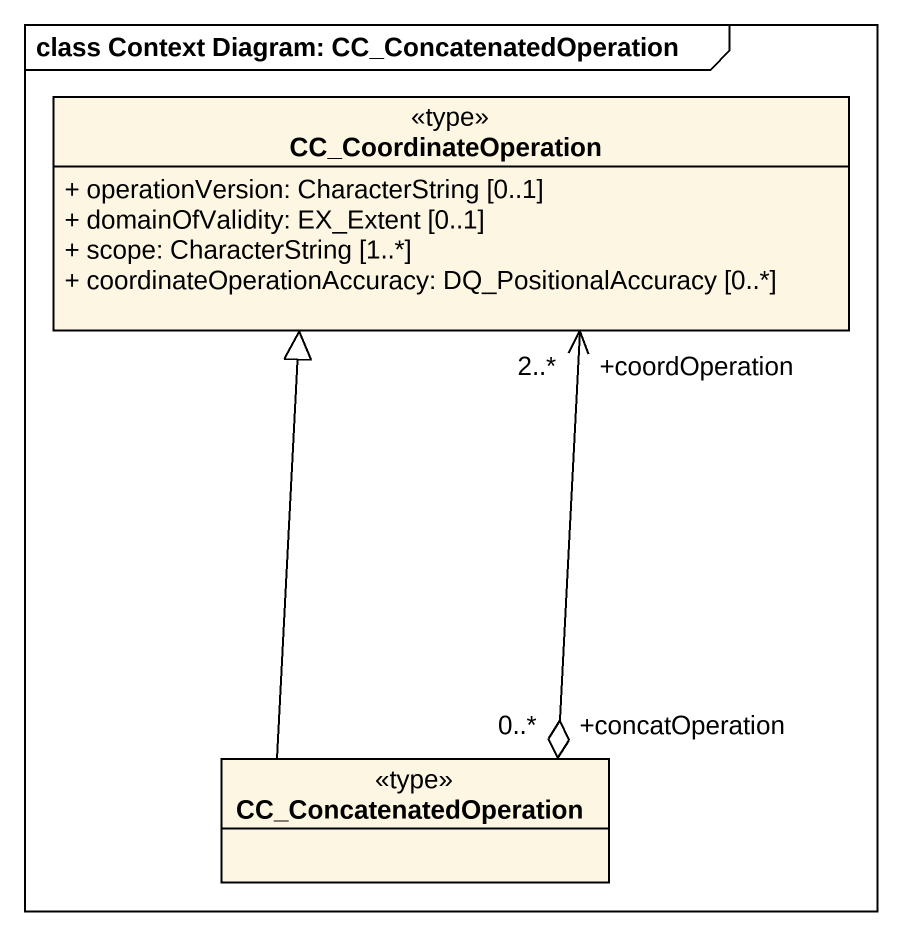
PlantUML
@startuml
mainframe class Context Diagram: CC_ConcatenatedOperation
hide circle
hide empty members
skinparam classAttributeIconSize 0
class CC_CoordinateOperation <<type>> {
  + operationVersion: CharacterString [0..1]
  + domainOfValidity: EX_Extent [0..1]
  + scope: CharacterString [1..*]
  + coordinateOperationAccuracy: DQ_PositionalAccuracy [0..*]
}
class CC_ConcatenatedOperation <<type>>
CC_CoordinateOperation "+coordOperation\n2..*" <--o "+concatOperation\n0..*" CC_ConcatenatedOperation
CC_ConcatenatedOperation -up-|> CC_CoordinateOperation
@enduml
